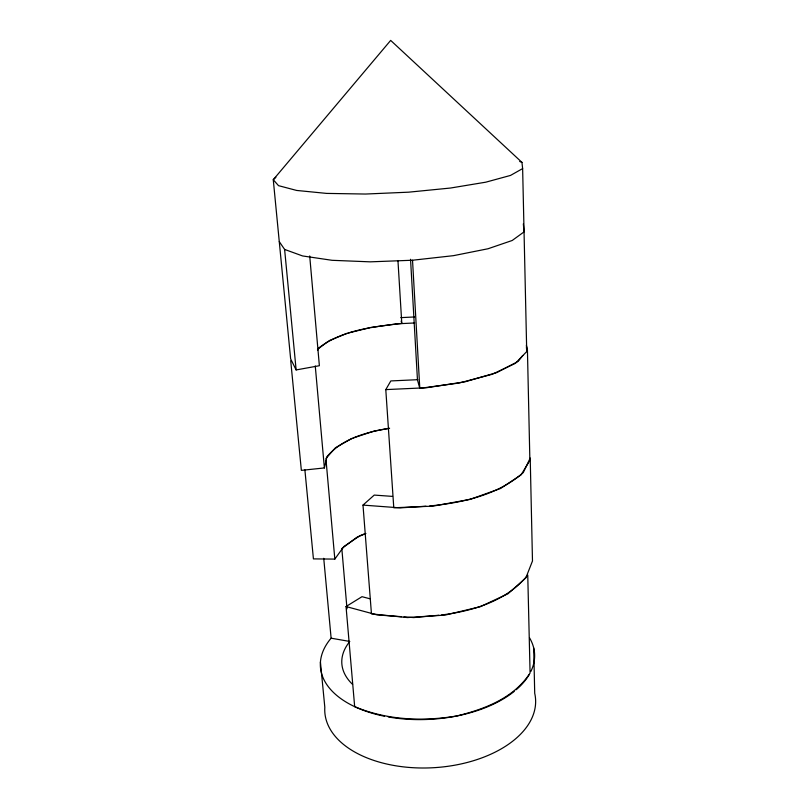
<?xml version="1.0" encoding="UTF-8"?>
<svg xmlns="http://www.w3.org/2000/svg" width="808" height="808" viewBox="0 0 808 808"><rect width="100%" height="100%" fill="white"/><g stroke="black" fill="none" stroke-linecap="round" stroke-linejoin="round"><path stroke-width="1.21" d="M290.718 360.762L301.354 470.367L324.382 467.943L326.937 456.682C342.218 438.613 366.499 432.129 388.981 428.351M317.726 350.197L318.817 347.935C342.36 329.876 373.286 326.876 401.798 323.412L397.96 260.701M526.341 345.178L527.422 349.622L529.876 460.439L520.988 474.952L500.536 488.486L470.135 499.374L433.038 506.131L393.779 507.778L385.79 389.608L390.82 380.932L417.867 379.679M304.889 469.882L313.423 558.894L334.825 559.096L343.854 546.562L359.782 535.755L365.66 533.462M522.776 355.51L518.13 361.398L496.829 372.569L465.176 381.77L426.584 387.729L385.79 389.608M325.907 458.54L335.431 447.753L352.036 438.37M309.706 255.954L319.372 365.721L296.132 369.933L290.638 358.863L273.266 179.709L390.668 40.4L521.958 162.398L522.635 168.589L526.725 351.561L515.393 363.337L492.203 374.286L459.106 383.022L419.796 388.345L417.463 379.932L410.545 259.277M275.892 177.295L273.266 179.709L278.518 185.658L296.657 190.446L326.634 193.405L365.529 194.041L408.666 192.173L450.511 188.032L485.77 182.184L510.505 175.427L522.635 168.589M429.694 505.98C462.752 502.707 497.728 495.132 523.291 472.549L530.22 458.045L532.482 560.984L525.856 577.861L507.99 593.759L480.164 606.747L445.248 615.07L407.434 617.565L371.458 613.888L362.994 505.101L374.245 495.082L392.557 496.395M317.473 349.42L327.917 341.491M441.35 614.999C473.064 611.09 507 600.879 527.755 575.064L530.078 673.024C513.716 698.264 484.497 709.222 456.52 716.04C422.372 721.635 386.87 720.17 354.672 706.657L346.036 606.545L361.994 596.688L370.205 598.839M365.792 533.522L356.722 537.401L341.824 548.561L347.006 608.818M328.866 340.774L347.228 333.27M353.187 437.986L373.963 431.108L389.608 428.24M348.41 332.987L369.529 327.775M370.71 327.482L397.233 323.806L414.706 322.968M279.275 241.632L284.618 249.43L302.566 255.944L332.078 260.307L370.256 261.843L412.524 260.237L453.49 255.661L488.002 248.763L512.191 240.491L524.049 231.886L523.342 223.856M438.845 615.241L413.736 617.575L403.98 616.868M426.018 506.212L400.263 507.879L362.994 505.101M400.788 317.635L414.534 316.968M401.536 616.686L377.124 614.918L346.036 606.545M323.735 558.298L331.118 638.189L349.814 641.461M519.726 161.489L521.958 162.398M401.142 321.029L401.798 323.412M284.618 249.43L296.132 369.933M320.433 662.075L324.816 707.293A105.575 62.196 -3.4 0 0 435.159 767.61A105.575 62.196 -3.4 0 0 534.714 693.315L533.704 647.955M315.261 365.953L324.382 467.943M326.018 459.803L334.825 559.096M526.392 346.541L526.725 351.561M412.524 260.237L419.796 388.345M529.492 637.775A107.272 59.247 -3.4 0 1 530.866 671.448M529.058 674.832A107.272 59.247 -3.4 0 1 516.211 689.729M514.211 691.395A107.272 59.247 -3.4 0 1 388.234 716.949M384.558 716.262A107.272 59.247 -3.4 0 1 331.118 638.179M352.581 684.386A85.709 47.268 -3.4 0 1 348.915 642.592"/></g></svg>
